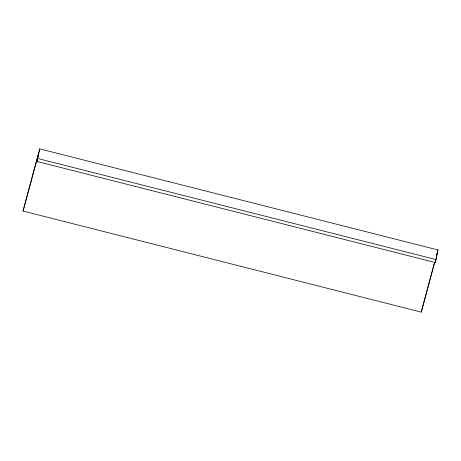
<?xml version="1.0" encoding="UTF-8"?>
<svg xmlns="http://www.w3.org/2000/svg" width="461" height="461" viewBox="0 0 461 461"><rect width="100%" height="100%" fill="white"/><g stroke="black" fill="none" stroke-linecap="round" stroke-linejoin="round"><path stroke-width="0.69" d="M23.05 211.057L39.75 148.88L437.95 249.943L436.02 259.572L435.219 262.534L37.018 161.471L38.718 153L23.05 211.057L421.25 312.12L434.683 262.355M37.018 161.471L39.75 148.88M421.25 312.12L434.395 263.116M435.219 262.534L436.919 254.063L436.36 256.137M436.826 254.103L437.95 249.943M37.819 158.509L436.02 259.572"/></g></svg>
